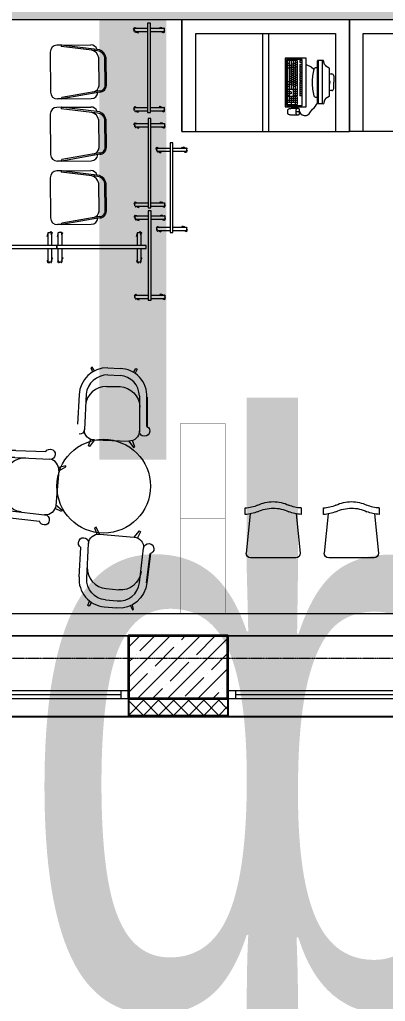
# Model space of a CAD drawing. Header units: millimetres. Extents: x 0 to 168960, y -92093 to 443706.
# Drawn here: x 22374 to 25649, y 137286 to 146063 of the extents above; entities that cross this region are included whole.
import ezdxf
from ezdxf.enums import TextEntityAlignment as Align

# ---------------------------------------------------------------- set-up
doc = ezdxf.new("R2018")
doc.units = ezdxf.units.MM
doc.linetypes.add('осевая', pattern=[50.8, 31.75, -6.35, 6.35, -6.35])
for name, color, linetype, lineweight in [('_0', 7, 'Continuous', 15), ('АР_Названия помещений', 124, 'Continuous', 5), ('АР_Номер помещения', 1, 'Continuous', 25), ('АР_Окна БЛОК', 250, 'Continuous', 13), ('АР_Помещения_площадь', 19, 'Continuous', 9)]:
    doc.layers.add(name, color=color, linetype=linetype, lineweight=lineweight)
doc.layers.add('АР_Сущ.Несущая стена', color=7, linetype='Continuous')
doc.layers.add('ТХ_мебель_библ', color=47, linetype='Continuous')
doc.styles.add('ISOCPEUR', font='isocpeur.ttf', dxfattribs={"height": 175})
doc.styles.get("Standard").update_dxf_attribs({"font": 'arial.ttf'})

# ---------------------------------------------------------------- blocks, each defined once
blk = doc.blocks.new('ОКНО 1910')
at = {"layer": 'АР_Окна БЛОК', "color": 8, "ltscale": 0.1}
for points in [[(178763.3, -124524.8), (180673.3, -124524.8), (180673.3, -125084.8), (178763.3, -125084.8)], [(178763.3, -125014.8), (180673.3, -125014.8), (180673.3, -125084.8), (178763.3, -125084.8)], [(178763.3, -125014.8), (178833.3, -125014.8), (178833.3, -125084.8), (178763.3, -125084.8)], [(180603.3, -125014.8), (180673.3, -125014.8), (180673.3, -125084.8), (180603.3, -125084.8)]]:
    blk.add_lwpolyline(points, close=True, dxfattribs=at)
blk.add_lwpolyline([(178833.3, -125049.8), (180603.3, -125049.8)], dxfattribs=at)
blk = doc.blocks.new('1 этаж')
at = {"layer": 'АР_Сущ.Несущая стена', "lineweight": 5, "ltscale": 10000}
h = blk.add_hatch(dxfattribs=at)
h.set_pattern_fill('ANSI35', color=8, scale=30)
h.set_pattern_definition([(45, (-223293.5, 159181.56), (-134.70384, 134.70384), []), (45, (-223158.8, 159181.56), (-134.70384, 134.70384), [238.125, -47.625, 0, -47.625])])
h.paths.add_polyline_path([(-81320.2, 13.6), (-81320.2, 403.6), (-102582, 403.6), (-102582, 13.6)])
h.paths.add_polyline_path([(-80040.2, 403.6), (-80040.2, 13.6), (-79230.2, 13.6), (-79230.2, -1404), (-78840.2, -1404), (-78840.2, 503.6), (-79230.2, 503.6), (-79230.2, 403.6)])
h = blk.add_hatch(dxfattribs=at)
h.set_pattern_fill('ANSI35', color=8, scale=30)
h.set_pattern_definition([(45, (-269495.3, 131023.24), (-134.70384, 134.70384), []), (45, (-269360.6, 131023.24), (-134.70384, 134.70384), [238.125, -47.625, 0, -47.625])])
h.paths.add_polyline_path([(-90742, -5496.5), (-90742, -5851.5), (-91622, -5851.5), (-91622, -5496.5)])
h.paths.add_polyline_path([(-90742, -5851.5), (-90742, -6056.5), (-91622, -6056.5), (-91622, -5851.5)])
at = {"layer": 'АР_Сущ.Несущая стена', "lineweight": 5, "ltscale": 0.1}
h = blk.add_hatch(dxfattribs=at)
h.set_pattern_fill('ANSI37', color=8, scale=30, angle=180)
h.set_pattern_definition([(225, (87131.39, -118586.35), (67.35192, -67.35192), []), (315, (87131.39, -118586.35), (67.35192, 67.35192), [])])
h.paths.add_polyline_path([(-91632, -6056.5), (-90742, -6056.5), (-90742, -6206.5), (-91632, -6206.5)])
at = {"layer": 'АР_Сущ.Несущая стена', "color": 8, "lineweight": 35}
blk.add_lwpolyline([(-91632, -6056.5), (-90742, -6056.5), (-90742, -5496.5), (-91632, -5496.5)], close=True, dxfattribs=at)
at = {"layer": 'АР_Сущ.Несущая стена', "color": 8, "ltscale": 0.1}
for points in [[(-91632, -6056.5), (-91632, -6216.5)], [(-90742, -6056.5), (-90742, -6216.5)], [(-97280, -6216.5), (-79550.2, -6216.5), (-79550.2, -6554.4)], [(-91632, -6206.5), (-90742, -6206.5)]]:
    blk.add_lwpolyline(points, dxfattribs=at)
at = {"layer": 'АР_Сущ.Несущая стена', "color": 8, "xscale": -1}
for p in [(87131.4, 119028.3), (89931.4, 119028.3)]:
    blk.add_blockref('ОКНО 1910', p, dxfattribs=at)
blk = doc.blocks.new('*U289')
at = {"color": 8, "style": 'ISOCPEUR', "width": 0.7, "flags": 1}
blk.add_attdef('КАТЕГОРИЯ', (-499.2, -2092.2), '', height=250, dxfattribs=at)
at = {"layer": 'АР_Номер помещения', "color": 8, "style": 'ISOCPEUR', "width": 0.7}
blk.add_attdef('НОМЕР_ПОМЕЩЕНИЯ', text='', height=300, dxfattribs=at).set_placement((-19098.7, 1732.7), align=Align.MIDDLE_CENTER)
at = {"layer": 'АР_Помещения_площадь', "color": 8, "lineweight": 30, "width": 0.7, "flags": 104}
blk.add_attdef('ИМЯ_ПОМЕЩЕНИЯ', text='', height=100, dxfattribs=at).set_placement((157.6, 1217.1), align=Align.MIDDLE_CENTER)
at = {"layer": 'АР_Помещения_площадь', "color": 8, "style": 'ISOCPEUR', "width": 0.7}
blk.add_attdef('ПЛОЩАДЬ_ПОМЕЩЕНИЯ', text='', height=200, dxfattribs=at).set_placement((-16823.8, 938.2), align=Align.MIDDLE_RIGHT)
blk = doc.blocks.new('*U263')
at = {"color": 8, "style": 'ISOCPEUR', "width": 0.7, "flags": 1}
blk.add_attdef('КАТЕГОРИЯ', (-499.2, -2092.2), '', height=250, dxfattribs=at)
at = {"layer": 'АР_Номер помещения', "color": 8, "style": 'ISOCPEUR', "width": 0.7}
blk.add_attdef('НОМЕР_ПОМЕЩЕНИЯ', text='', height=300, dxfattribs=at).set_placement((-13637.9, 3341.8), align=Align.MIDDLE_CENTER)
at = {"layer": 'АР_Помещения_площадь', "color": 8, "lineweight": 30, "width": 0.7, "flags": 104}
blk.add_attdef('ИМЯ_ПОМЕЩЕНИЯ', text='', height=100, dxfattribs=at).set_placement((157.6, 1217.1), align=Align.MIDDLE_CENTER)
at = {"layer": 'АР_Помещения_площадь', "color": 8, "style": 'ISOCPEUR', "width": 0.7}
blk.add_attdef('ПЛОЩАДЬ_ПОМЕЩЕНИЯ', text='', height=200, dxfattribs=at).set_placement((-6963, 838.3), align=Align.MIDDLE_RIGHT)
blk = doc.blocks.new('frecn gthtujhjlrf 800')
at = {"color": 8, "lineweight": 0}
blk.add_lwpolyline([(-5203.9, 59070.7, 0.044658), (-5197.6, 59061.7), (-5201.6, 59065.6), (-5189.6, 59081.6), (-5185.6, 59077.6)], format="xyb", dxfattribs=at)
for points in [[(-5197.6, 59049.7), (-5197.6, 59073.6)], [(-5193.6, 59077.6), (-5078, 59077.5)], [(-5046.1, 59077.5), (-4938.5, 59077.4)], [(-4970.4, 59077.4), (-4966.4, 59085.4), (-4954.5, 59077.4)], [(-4930.6, 59073.4), (-4930.6, 59049.5)], [(-5078.1, 59045.6), (-5193.6, 59045.7)], [(-5153.8, 59045.7), (-5161.8, 59033.7), (-5173.7, 59045.7)], [(-4938.6, 59045.5), (-5046.2, 59045.6)], [(-4930.6, 59057.5), (-4926.6, 59053.5), (-4938.6, 59037.6), (-4946.5, 59045.5)], [(-5197.9, 58341.2), (-5197.9, 58365.1), (-5201.9, 58361.1), (-5197.9, 58357.2)], [(-5181.9, 58369.1), (-5189.9, 58377.1), (-5193.9, 58369.1), (-5078.3, 58369)], [(-5046.4, 58369), (-4938.8, 58368.9)], [(-4970.7, 58369), (-4962.7, 58376.9), (-4954.8, 58369)], [(-4930.9, 58364.9), (-4930.9, 58341)], [(-5078.3, 58337.2), (-5193.9, 58337.2)], [(-5154.1, 58337.2), (-5162, 58329.2), (-5174, 58337.2)], [(-4938.9, 58337.1), (-5046.5, 58337.1)], [(-4930.9, 58353), (-4922.9, 58345), (-4934.9, 58329.1), (-4942.8, 58337.1)]]:
    blk.add_lwpolyline(points, dxfattribs=at)
at = {"color": 8}
blk.add_lwpolyline([(-5074.6, 58291.6), (-5049.6, 58291.6), (-5049.6, 59091.6), (-5074.6, 59091.6)], close=True, dxfattribs=at)
at = {"color": 8, "lineweight": 0}
for centre, radius, start, end in [((-5195.6, 59075.6), 5.98, 89.96162, 179.9619), ((-5207.6, 59027.8), 57.8, 62.29255, 76.60243), ((-4980.4, 59031.6), 57.8, 56.74447, 76.60244), ((-4940.5, 59075.4), 5.98, 359.96162, 89.9619), ((-4980.4, 59031.6), 57.8, 25.43903, 38.1777), ((-5195.6, 59051.7), 5.98, 179.96162, 269.9619), ((-5151.7, 59095.5), 57.8, 234.11356, 256.60228), ((-4924.6, 59099.3), 57.8, 239.233, 256.60239), ((-4940.6, 59051.5), 5.98, 269.96162, 359.9619), ((-5195.9, 58367.1), 5.98, 89.96162, 179.9619), ((-5203.9, 58319.3), 57.8, 59.42525, 76.60232), ((-4980.7, 58323.1), 57.8, 55.98102, 76.60235), ((-4940.8, 58366.9), 5.98, 359.96162, 89.9619), ((-5152, 58387), 57.8, 205.43892, 212.84397), ((-5195.9, 58343.2), 5.98, 179.96162, 269.9619), ((-5152, 58387), 57.8, 236.56888, 256.6024), ((-4924.9, 58390.9), 57.8, 240.07353, 256.60241), ((-4940.8, 58343), 5.98, 269.96162, 359.9619), ((-4980.7, 58323.1), 57.8, 25.43882, 39.82591)]:
    blk.add_arc(centre, radius, start, end, dxfattribs=at)
blk = doc.blocks.new('стул буфетный')
at = {"color": 8}
for p, q in [((29856.6, -82137.5), (29856.6, -82497.5)), ((29962.5, -82077.5), (29916.6, -82077.5)), ((29956.6, -82077.5), (29956.6, -82089.9)), ((30298.9, -82121.3), (29956.6, -82077.5)), ((29956.6, -82077.5), (30220, -82077.5)), ((30281, -82132.1), (29956.6, -82089.9)), ((30291.6, -82441.4), (30291.6, -82194.5)), ((30345, -82441.4), (30345, -82194.5)), ((30356.6, -82441), (30356.6, -82194.1)), ((30296.6, -82488.7), (29956.6, -82545.2)), ((29956.6, -82557.5), (29916.6, -82557.5)), ((30296.6, -82501), (29956.6, -82557.5)), ((29956.6, -82557.5), (29956.6, -82545.2)), ((29956.6, -82557.5), (30220, -82557.5))]:
    blk.add_line(p, q, dxfattribs=at)
for centre, radius, start, end in [((29916.6, -82137.5), 60, 90, 180), ((30220, -82137.5), 60, 18.52036, 90), ((30206.4, -82208.8), 86.4, 9.54086, 75.19327), ((30276.4, -82200.9), 69, 5.33572, 86.14288), ((30265.5, -82206.9), 91.9, 8.03783, 68.67467), ((29916.6, -82497.5), 60, 180, 270), ((30227.2, -82434.9), 64.7, 285.56458, 354.30994), ((30296.6, -82441), 60, 270, 0), ((30298.7, -82442.3), 46.4, 267.3874, 1.19497), ((30220, -82497.5), 60, 270, 354.01307)]:
    blk.add_arc(centre, radius, start, end, dxfattribs=at)
blk = doc.blocks.new('Стул штабелируемый')
at = {"color": 8}
for p, q in [((138782, 14871), (138375.9, 14871)), ((138371.9, 14480.2), (138336.4, 14831.4)), ((138786, 14480.2), (138821.6, 14831.4)), ((138329.2, 14484.6), (138329.2, 14426.8)), ((138828.5, 14426.6), (138828.5, 14484.1))]:
    blk.add_line(p, q, dxfattribs=at)
for centre, radius, start, end in [((138375.9, 14831.4), 39.6, 90, 180), ((138782, 14831.4), 39.6, 360, 90), ((138318, 14169.3), 315.5, 67.30393, 87.96026), ((138839.7, 14168.8), 315.5, 92.03974, 112.69607), ((138316.4, 14126.7), 301.4, 65.86161, 87.6205), ((138584.8, 14768.1), 340, 244.72816, 269.01072), ((138579.3, 14693), 323, 244.40812, 269.95494), ((138578.7, 14750), 321.8, 270.04572, 295.63871), ((138578.8, 14691.9), 321.8, 270.04572, 295.63871), ((138837.5, 14122.8), 303.4, 91.7141, 113.24695)]:
    blk.add_arc(centre, radius, start, end, dxfattribs=at)
blk = doc.blocks.new('У111')
at = {"layer": 'ТХ_мебель_библ', "color": 8, "lineweight": 0, "ltscale": 100, "transparency": 33554687}
for p, q in [((261985.3, -185643.1), (261985.3, -186643.1)), ((261985.3, -185643.1), (263985.3, -185643.1)), ((261985.3, -186643.1), (261985.3, -185643.1)), ((263985.3, -185643.1), (263985.3, -186643.1)), ((263985.3, -186643.1), (263985.3, -185643.1)), ((262110.3, -185768.1), (263860.3, -185768.1)), ((262110.3, -186643.1), (262110.3, -185768.1)), ((262610.3, -186643.1), (262610.3, -185768.1)), ((262660.3, -186277.1), (262660.3, -185768.1)), ((263310.3, -185768.1), (263310.3, -186277.1)), ((263360.3, -185768.1), (263360.3, -186643.1)), ((263860.3, -185768.1), (263860.3, -186643.1)), ((263250.3, -186337.1), (262720.3, -186337.1)), ((262610.3, -186643.1), (261985.3, -186643.1)), ((262610.3, -186643.1), (263360.3, -186643.1)), ((263985.3, -186643.1), (263360.3, -186643.1))]:
    blk.add_line(p, q, dxfattribs=at)
for centre, start, end in [((262720.3, -186277.1), 180, 270), ((263250.3, -186277.1), 270, 0)]:
    blk.add_arc(centre, 60, start, end, dxfattribs=at)
blk = doc.blocks.new('ПК-2')
at = {"color": 8, "extrusion": (6.19742e-05, -0.000470712, 1)}
for p, q in [((7035967.1, 1186827.6, 95), (7035877.1, 1186827.5, 95.1)), ((7035877.1, 1186827.5, 95.1), (7035877.6, 1186571, 94.9)), ((7035895.1, 1186827.5, 95.1), (7035895.6, 1186571, 94.9)), ((7035913.1, 1186827.5, 95.1), (7035913.6, 1186571, 94.9)), ((7035931.1, 1186827.6, 95.1), (7035931.6, 1186571.1, 94.9)), ((7035949.1, 1186827.6, 95.1), (7035949.6, 1186571.1, 94.9)), ((7035967.1, 1186827.6, 95), (7035967.6, 1186571.1, 94.9)), ((7036007.6, 1186827.7, 95), (7035989.6, 1186827.7, 95)), ((7036148.9, 1186442.6, 94.9), (7036148.1, 1186827.8, 95)), ((7036200.3, 1186829.7, 95), (7036149.9, 1186829.6, 95)), ((7036157.9, 1186440.8, 94.9), (7036157.1, 1186829.6, 95)), ((7036193.9, 1186440.9, 94.9), (7036193.1, 1186829.7, 95)), ((7036212.2, 1186795.1, 95), (7036202.1, 1186827.9, 95)), ((7036253.1, 1186761.9, 95), (7036223.8, 1186780.1, 95)), ((7036255.8, 1186512.8, 94.9), (7036255.4, 1186758, 95)), ((7036294.4, 1186691.8, 95), (7036294.6, 1186635.5, 94.9)), ((7036294.7, 1186579.1, 94.9), (7036294.6, 1186635.5, 94.9)), ((7035877.6, 1186566.5, 94.9), (7035877.7, 1186512.5, 94.9)), ((7035895.6, 1186566.5, 94.9), (7035895.7, 1186512.5, 94.9)), ((7035913.7, 1186548.5, 94.9), (7035913.7, 1186530.5, 94.9)), ((7035931.6, 1186566.6, 94.9), (7035931.7, 1186512.6, 94.9)), ((7035949.6, 1186566.6, 94.9), (7035949.7, 1186512.6, 94.9)), ((7035967.6, 1186566.6, 94.9), (7035967.7, 1186512.6, 94.9)), ((7035877.7, 1186508, 94.9), (7035877.9, 1186436, 94.9)), ((7035877.9, 1186436, 94.9), (7035967.9, 1186436.1, 94.9)), ((7035895.7, 1186508, 94.9), (7035895.9, 1186454, 94.9)), ((7035913.7, 1186508, 94.9), (7035913.9, 1186436, 94.9)), ((7035931.7, 1186508.1, 94.9), (7035931.9, 1186454.1, 94.9)), ((7035949.7, 1186508.1, 94.9), (7035949.9, 1186436.1, 94.9)), ((7035967.7, 1186508.1, 94.9), (7035967.9, 1186436.1, 94.9)), ((7036201.1, 1186440.9, 94.9), (7036150.7, 1186440.8, 94.9)), ((7036212.8, 1186475.5, 94.9), (7036202.9, 1186442.7, 94.9)), ((7036253.6, 1186508.9, 94.9), (7036224.3, 1186490.6, 94.9))]:
    blk.add_line(p, q, dxfattribs=at)
at = {"color": 8, "extrusion": (6.19742e-05, -0.000470712, 1), "elevation": -27.6}
for points in [[(7035859.1, 1186850), (7035859.9, 1186413.5), (7036048.9, 1186413.9), (7036048.1, 1186850.4)], [(7035872.6, 1186836.6), (7035873.4, 1186427.1), (7036012.9, 1186427.3), (7036012.1, 1186836.8)]]:
    blk.add_lwpolyline(points, close=True, dxfattribs=at)
for points in [[(7035895.2, 1186802), (7035877.2, 1186801.9)], [(7035895.2, 1186784.9), (7035877.2, 1186784.8)], [(7035913.2, 1186784.9), (7035895.2, 1186784.9)], [(7035931.2, 1186796.6), (7035913.2, 1186796.5)], [(7035949.2, 1186802.1), (7035931.2, 1186802)], [(7035949.2, 1186785), (7035931.2, 1186784.9)], [(7035967.2, 1186810.6), (7035949.2, 1186810.6)], [(7035967.2, 1186793.5), (7035949.2, 1186793.5)], [(7035989.6, 1186827.8), (7035989.7, 1186810.7)], [(7036007.7, 1186810.7), (7035989.7, 1186810.7)], [(7035989.7, 1186793.6), (7035989.8, 1186725.2)], [(7036007.7, 1186793.6), (7035989.7, 1186793.6)], [(7036007.6, 1186827.8), (7036007.7, 1186810.7)], [(7036007.7, 1186793.6), (7036007.8, 1186725.2)], [(7036048.2, 1186794.9), (7036092.7, 1186771.5), (7036117.2, 1186751.9)], [(7035895.3, 1186759.2), (7035877.3, 1186759.2)], [(7035913.2, 1186767.8), (7035895.2, 1186767.8)], [(7035913.3, 1186750.7), (7035895.3, 1186750.7)], [(7035913.3, 1186733.6), (7035895.3, 1186733.6)], [(7035913.3, 1186716.5), (7035895.3, 1186716.5)], [(7035913.4, 1186699.4), (7035895.4, 1186699.4)], [(7035931.2, 1186779.5), (7035913.2, 1186779.4)], [(7035931.2, 1186762.4), (7035913.2, 1186762.3)], [(7035931.3, 1186745.3), (7035913.3, 1186745.2)], [(7035931.3, 1186728.2), (7035913.3, 1186728.1)], [(7035931.3, 1186711.1), (7035913.3, 1186711)], [(7035931.4, 1186694), (7035913.4, 1186693.9)], [(7035949.2, 1186767.9), (7035931.2, 1186767.8)], [(7035949.3, 1186750.8), (7035931.3, 1186750.7)], [(7035949.3, 1186733.7), (7035931.3, 1186733.6)], [(7035949.3, 1186716.6), (7035931.3, 1186716.5)], [(7035949.4, 1186699.5), (7035931.4, 1186699.4)], [(7035967.2, 1186776.4), (7035949.2, 1186776.4)], [(7035967.3, 1186759.3), (7035949.3, 1186759.3)], [(7035967.3, 1186742.2), (7035949.3, 1186742.2)], [(7035967.3, 1186725.1), (7035949.3, 1186725.1)], [(7035967.3, 1186708), (7035949.3, 1186708)], [(7036007.7, 1186776.5), (7035989.7, 1186776.5)], [(7036007.8, 1186759.4), (7035989.8, 1186759.4)], [(7036007.8, 1186742.3), (7035989.8, 1186742.3)], [(7036007.8, 1186725.2), (7035989.8, 1186725.2)], [(7035989.8, 1186716.6), (7035990, 1186648.2)], [(7036007.8, 1186716.7), (7035989.8, 1186716.6)], [(7036007.9, 1186699.6), (7035989.9, 1186699.5)], [(7036007.8, 1186716.7), (7036008, 1186648.3)], [(7035895.5, 1186639.5), (7035877.5, 1186639.5)], [(7035895.5, 1186613.9), (7035877.5, 1186613.8)], [(7035913.4, 1186682.3), (7035895.4, 1186682.3)], [(7035913.4, 1186665.2), (7035895.4, 1186665.2)], [(7035913.5, 1186648.1), (7035895.5, 1186648.1)], [(7035913.5, 1186631), (7035895.5, 1186631)], [(7035913.5, 1186613.9), (7035895.5, 1186613.9)], [(7035931.4, 1186676.9), (7035913.4, 1186676.8)], [(7035931.4, 1186659.8), (7035913.4, 1186659.7)], [(7035931.5, 1186642.7), (7035913.5, 1186642.6)], [(7035931.5, 1186625.6), (7035913.5, 1186625.5)], [(7035931.5, 1186608.5), (7035913.5, 1186608.4)], [(7035949.4, 1186682.4), (7035931.4, 1186682.3)], [(7035949.4, 1186665.3), (7035931.4, 1186665.2)], [(7035949.5, 1186648.2), (7035931.5, 1186648.1)], [(7035949.5, 1186631.1), (7035931.5, 1186631)], [(7035949.5, 1186614), (7035931.5, 1186613.9)], [(7035967.4, 1186690.9), (7035949.4, 1186690.9)], [(7035967.4, 1186673.8), (7035949.4, 1186673.8)], [(7035967.4, 1186656.7), (7035949.4, 1186656.7)], [(7035967.5, 1186639.6), (7035949.5, 1186639.6)], [(7035967.5, 1186622.5), (7035949.5, 1186622.5)], [(7035967.5, 1186605.4), (7035949.5, 1186605.4)], [(7036007.9, 1186682.5), (7035989.9, 1186682.4)], [(7036007.9, 1186665.4), (7035989.9, 1186665.3)], [(7036008, 1186648.3), (7035990, 1186648.2)], [(7035990, 1186639.7), (7035990.1, 1186571.3)], [(7036008, 1186639.7), (7035990, 1186639.7)], [(7036008, 1186622.6), (7035990, 1186622.6)], [(7036008, 1186605.5), (7035990, 1186605.5)], [(7036008, 1186639.7), (7036008.1, 1186571.3)], [(7035895.6, 1186596.8), (7035877.6, 1186596.7)], [(7035967.6, 1186571.2), (7035877.6, 1186571.1)], [(7035895.6, 1186566.6), (7035877.6, 1186566.6)], [(7035913.7, 1186548.6), (7035877.7, 1186548.6)], [(7035913.7, 1186530.6), (7035877.7, 1186530.6)], [(7035949.6, 1186596.9), (7035931.6, 1186596.8)], [(7035967.6, 1186566.7), (7035931.6, 1186566.7)], [(7035967.7, 1186548.7), (7035931.7, 1186548.7)], [(7035967.7, 1186530.7), (7035931.7, 1186530.7)], [(7036008.1, 1186588.4), (7035990.1, 1186588.4)], [(7036008.1, 1186571.3), (7035990.1, 1186571.3)], [(7035990.1, 1186566.8), (7035990.2, 1186512.8)], [(7036008.1, 1186566.8), (7035990.1, 1186566.8)], [(7036008.2, 1186548.8), (7035990.2, 1186548.8)], [(7036008.2, 1186530.8), (7035990.2, 1186530.8)], [(7036008.1, 1186566.8), (7036008.2, 1186512.8)], [(7035895.7, 1186512.6), (7035877.7, 1186512.6)], [(7035967.7, 1186508.2), (7035877.7, 1186508.1)], [(7035967.8, 1186472.2), (7035877.8, 1186472.1)], [(7035967.8, 1186454.2), (7035877.8, 1186454.1)], [(7035967.8, 1186490.2), (7035895.8, 1186490.1)], [(7035967.7, 1186512.7), (7035931.7, 1186512.7)], [(7036008.2, 1186512.8), (7035990.2, 1186512.8)], [(7036008.2, 1186512.8), (7035990.2, 1186512.8)], [(7035989.9, 1186371.7), (7035957, 1186371.6)]]:
    blk.add_lwpolyline(points, dxfattribs=at)
for points in [[(7035989.9, 1186371.7, 0.397637), (7036050, 1186337.9, 0.110351), (7036066.5, 1186345.2, 0.08312), (7036079.9, 1186362.3, 0.014729), (7036105, 1186394.7, 0.170175), (7036148.8, 1186454, -0.037673)], [(7035968.4, 1186398.6, 0.114539), (7035964.1, 1186397.6, 0.103755), (7035960.3, 1186394.6, 0.091433), (7035957.9, 1186390.4, 0.084292), (7035957, 1186385.1), (7035957.1, 1186358.1, 0.084292), (7035958, 1186352.8, 0.091433), (7035960.4, 1186348.6, 0.103755), (7035964.2, 1186345.6, 0.114539), (7035968.5, 1186344.6, 0.114539)]]:
    blk.add_lwpolyline(points, format="xyb", dxfattribs=at)
blk.add_lwpolyline([(7035881.8, 1186384.9), (7035881.9, 1186357.9, 0.19919), (7035883.7, 1186353.6, 0.098412), (7035891.5, 1186348.4, 0.055653), (7035901.3, 1186345.6, 0.042416), (7035914.6, 1186344.5), (7035978.5, 1186344.6, 0.114539), (7035982.8, 1186345.6, 0.103755), (7035986.6, 1186348.6, 0.091433), (7035989, 1186352.9, 0.084292), (7035989.9, 1186358.2), (7035989.8, 1186385.2, 0.084292), (7035988.9, 1186390.4, 0.091433), (7035986.5, 1186394.7, 0.103755), (7035982.7, 1186397.7, 0.114539), (7035978.4, 1186398.6), (7035914.5, 1186398.5, 0.042416), (7035901.2, 1186397.4, 0.055653), (7035891.4, 1186394.5, 0.098412), (7035883.6, 1186389.3, 0.19919)], format="xyb", close=True, dxfattribs=at)
at = {"color": 8, "extrusion": (6.19742e-05, -0.000470712, 1)}
for centre, radius, start, end in [((7036149.9, 1186827.9, -27.6), 1.8, 90.10908, 180.10908), ((7036200.3, 1186828, -27.6), 1.8, 0.10908, 90.10908), ((7036238, 1186803.1, -27.6), 27, 197.11449, 238.14153), ((7036579.1, 1186631.2, -27.6), 477.4, 165.36479, 179.87909), ((7036134.2, 1186746.1, -27.6), 18, 82.93309, 161.30576), ((7036116.2, 1186600.9, -27.6), 164.3, 78.76539, 82.93309), ((7036250.8, 1186758.1, -27.6), 4.5, 0.10908, 59.63009), ((7036293.3, 1186965.7, -27.6), 256.3, 261.50958, 266.47869), ((7036276.4, 1186691.9, -27.6), 18, 0.10908, 86.47869), ((7036579.1, 1186635.1, -27.6), 477.4, 180.33908, 194.85338), ((7036228.8, 1186635.5, -27.6), 33.8, 322.7271, 37.49107), ((7036294.5, 1186305.4, -27.6), 256.3, 93.73948, 98.70859), ((7036276.6, 1186579.2, -27.6), 18, 273.73948, 0.10908), ((7036134.7, 1186518.5, -27.6), 18, 198.9124, 277.28508), ((7036116.1, 1186663.6, -27.6), 164.3, 277.28508, 281.45277), ((7036150.6, 1186442.7, -27.6), 1.8, 180.10908, 270.10908), ((7036201, 1186442.8, -27.6), 1.8, 270.10908, 0.10908), ((7036238.7, 1186467.8, -27.6), 27, 122.07664, 163.10368), ((7036251.3, 1186512.9, -27.6), 4.5, 300.58808, 0.10908)]:
    blk.add_arc(centre, radius, start, end, dxfattribs=at)
blk = doc.blocks.new('У274')
at = {"layer": 'ТХ_мебель_библ', "color": 8, "lineweight": 0, "ltscale": 100, "transparency": 33554687}
for p, q in [((264576, -185591.2, 0), (264576, -186591.2, 0)), ((264576, -186591.2, 0), (264576, -185591.2, 0)), ((264576, -186591.2, 0), (264576, -185591.2, 0)), ((264576, -185591.2, 0), (266076, -185591.2, 0)), ((266076, -185591.2, 0), (266076, -186591.2, 0)), ((266076, -186591.2, 0), (266076, -185591.2, 0)), ((264701, -186591.2, 0), (264701, -185716.2, 0)), ((264701, -185716.2, 0), (265951, -185716.2, 0)), ((265301, -186591.2, 0), (265301, -185716.2, 0)), ((265351, -185716.2, 0), (265351, -186591.2, 0)), ((265951, -185716.2, 0), (265951, -186591.2, 0)), ((264576, -186591.2, 0), (264701, -186591.2, 0)), ((264701, -186591.2, 0), (265951, -186591.2, 0)), ((265951, -186591.2, 0), (266076, -186591.2, 0))]:
    blk.add_line(p, q, dxfattribs=at)
blk = doc.blocks.new('A$Cfd15d698')
at = {"layer": 'ТХ_мебель_библ', "color": 8, "lineweight": 0, "ltscale": 100, "transparency": 33554687}
for p, q in [((-151.8, 1078.4), (-167.5, 1073.2)), ((-167.5, 1073.2), (-151.8, 1036.6)), ((-136.1, 1041.8), (-151.8, 1078.4)), ((94.2, 1052.3), (-15.7, 1062.7)), ((89, 989.4), (-20.9, 999.9)), ((214.6, 1010.4), (235.6, 1047)), ((246, 1036.6), (225.1, 999.9)), ((235.6, 1047), (246, 1036.6)), ((83.8, 890), (-31.4, 900.4)), ((-282.7, 837.6), (-314.1, 575.9)), ((-219.9, 837.6), (-256.5, 528.7)), ((256.5, 795.7), (240.8, 481.6)), ((319.3, 785.3), (308.9, 518.3)), ((-225.1, 376.9), (-198.9, 434.5)), ((-214.6, 371.7), (-225.1, 376.9)), ((-167.5, 429.3), (-214.6, 371.7)), ((141.3, 403.1), (-172.8, 429.3)), ((136.1, 403.1), (172.8, 340.3)), ((183.2, 340.3), (167.5, 403.1)), ((172.8, 340.3), (183.2, 340.3)), ((-811.4, 219.9), (-549.7, 204.2)), ((816.7, 219.9), (554.9, 235.6)), ((-1073.2, 130.9), (-1068, 141.3)), ((-1036.6, 109.9), (-1073.2, 130.9)), ((-1068, 141.3), (-1026.1, 125.6)), ((-821.9, 151.8), (-513, 136.1)), ((356, 125.6), (361.2, 136.1)), ((413.6, 83.8), (356, 125.6)), ((361.2, 136.1), (418.8, 115.2)), ((821.9, 157.1), (507.8, 172.8)), ((1057.5, 115.2), (1020.8, 99.5)), ((1031.3, 83.8), (1062.7, 104.7)), ((1062.7, 104.7), (1057.5, 115.2)), ((-429.3, 36.6), (-455.5, -272.2)), ((-371.7, 83.8), (-429.3, 62.8)), ((-429.3, 36.6), (-366.5, 68.1)), ((-366.5, 68.1), (-371.7, 83.8)), ((413.6, 83.8), (403.1, -225.1)), ((-1078.4, -5.2), (-1088.9, -115.2)), ((-1015.6, -15.7), (-1026.1, -120.4)), ((-916.1, -20.9), (-926.6, -136.1)), ((890, -26.2), (890, -146.6)), ((994.7, -36.6), (989.4, -146.6)), ((1057.5, -36.6), (1052.3, -146.6)), ((-1068, -240.8), (-1104.6, -256.5)), ((-1104.6, -256.5), (-1099.4, -267)), ((-1099.4, -267), (-1062.7, -256.5)), ((403.1, -225.1), (345.5, -267)), ((350.8, -277.5), (408.3, -256.5)), ((-863.8, -319.3), (-554.9, -356)), ((-408.3, -329.8), (-460.7, -303.6)), ((-455.5, -272.2), (-397.9, -319.3)), ((-397.9, -319.3), (-408.3, -329.8)), ((345.5, -267), (350.7, -277.5)), ((806.2, -319.3), (492.1, -319.3)), ((1047, -298.4), (1010.4, -282.7)), ((1015.6, -267), (1052.2, -287.9)), ((1052.2, -287.9), (1047, -298.4))]:
    blk.add_line(p, q, dxfattribs=at)
at = {"layer": 'ТХ_мебель_библ', "color": 8, "ltscale": 0.1}
for p, q in [((-863.8, -387.4), (-602, -418.8)), ((795.7, -387.6), (534, -387.4))]:
    blk.add_line(p, q, dxfattribs=at)
at = {"layer": 'ТХ_мебель_библ', "color": 8, "lineweight": 0, "ltscale": 100, "transparency": 33554687}
blk.add_circle((0, 0), 418.8, dxfattribs=at)
for centre, radius, start, end in [((-37.1, 816.7), 246.7, 85.02283, 175.1237), ((72.1, 805.2), 184.8, 357.05724, 84.74988), ((73.3, 806.7), 246.7, 355.0234, 85.12375), ((66.8, 705.8), 184.8, 357.05813, 84.75023), ((-832.9, -26.2), 246.7, 85.02353, 175.12383), ((807.5, -30.4), 250.3, 358.57852, 87.90882), ((-731.9, -37.9), 184.8, 87.0581, 174.74931), ((709.8, -17.6), 180.5, 357.26883, 85.96484), ((801.3, -35), 193.2, 359.50635, 83.87948), ((-845.3, -138.4), 181.8, 174.32198, 264.14984), ((805, -140.8), 247, 267.84602, 358.65512), ((806.1, -135.7), 183.6, 270.02397, 356.61297)]:
    blk.add_arc(centre, radius, start, end, dxfattribs=at)
blk.add_ellipse((161.1, 479.1), major_axis=(68, 48.9), ratio=0.866308, start_param=3.906008, end_param=5.623532, dxfattribs=at)
for points in [[(-219.9, 837.6), (-204.2, 937.1), (-120.4, 1010.4), (-20.9, 999.9)], [(-230.3, 738.2), (-219.9, 837.6), (-130.9, 905.7), (-31.4, 900.4)], [(-303.6, 486.9), (-329.8, 486.9), (-350.8, 507.8), (-345.5, 534)], [(-345.5, 534), (-345.5, 554.9), (-335, 570.6), (-314.1, 575.9)], [(-256.5, 528.7), (-256.5, 502.6), (-277.5, 481.6), (-303.6, 486.9)], [(-172.8, 429.3), (-219.9, 434.5), (-261.8, 476.4), (-256.5, 528.7)], [(261.8, 439.7), (246, 450.2), (235.6, 465.9), (240.8, 481.6)], [(324.6, 455.5), (314.1, 434.5), (282.7, 429.3), (261.8, 439.7)], [(308.9, 518.3), (329.8, 507.8), (335, 481.6), (324.6, 455.5)], [(-549.7, 204.2), (-534, 225.1), (-507.8, 235.6), (-486.9, 219.9)], [(-486.9, 219.9), (-460.7, 209.4), (-455.5, 183.2), (-465.9, 162.3)], [(507.8, 172.8), (481.6, 172.8), (460.7, 193.7), (465.9, 219.9)], [(-1015.6, -15.7), (-1010.4, 83.8), (-921.4, 157.1), (-821.9, 151.8)], [(-465.9, 162.3), (-476.4, 141.3), (-492.1, 136.1), (-513, 136.1)], [(-513, 136.1), (-460.7, 130.9), (-424, 89), (-429.3, 36.6)], [(413.6, 83.8), (413.6, 136.1), (455.5, 178), (507.8, 172.8)], [(-863.8, -387.4), (-999.9, -371.7), (-1104.6, -251.3), (-1088.9, -115.2)], [(-764.3, -335), (-863.8, -319.3), (-937.1, -235.6), (-926.6, -136.1)], [(890, -146.6), (884.7, -240.8), (806.2, -319.3), (706.7, -324.6)], [(492.1, -319.3), (439.7, -319.3), (403.1, -277.5), (403.1, -225.1)], [(-455.5, -272.2), (-460.7, -324.6), (-502.6, -361.2), (-554.9, -356)], [(471.2, -408.3), (450.2, -397.9), (439.7, -371.7), (450.2, -345.5)], [(450.2, -345.5), (455.5, -329.8), (476.4, -319.3), (492.1, -319.3)], [(534, -387.4), (523.5, -408.3), (497.3, -418.8), (471.2, -408.3)]]:
    blk.add_open_spline(points, degree=3, dxfattribs=at)
blk.add_open_spline([(-554.9, -356), (-528.7, -361.2), (-513, -382.2), (-513, -408.3), (-513, -434.5), (-539.2, -450.2), (-560.2, -450.2), (-581.1, -450.2), (-596.8, -434.5), (-602, -418.8)], degree=3, knots=[0, 0, 0, 0, 1, 1, 1, 2, 2, 2, 3, 3, 3, 3], dxfattribs=at)
blk = doc.blocks.new('У112')
at = {"layer": 'ТХ_мебель_библ', "color": 8, "lineweight": 0, "ltscale": 100, "transparency": 33554687, "const_width": 2}
blk.add_lwpolyline([(262557.9, -187928.7), (262557.9, -188328.7), (261707.9, -188328.7), (261707.9, -187928.7)], close=True, dxfattribs=at)

msp = doc.modelspace()

# ---------------------------------------------------------------- linework, layer by layer
at = {"layer": '_0', "linetype": 'осевая', "ltscale": 0.3}
msp.add_line((1843.71, 140353.426), (70093.71, 140353.426), dxfattribs=at)
at = {"layer": '_0'}
msp.add_lwpolyline([(18450.746, 140553.006), (18450.746, 142353.006), (18000.746, 142353.006), (18000.745, 146063.116), (33561.281, 146063.116), (33561.281, 145663.116), (35751.281, 145663.116), (35751.281, 140553.006), (21224.628, 140548.262)], close=True, dxfattribs=at)
at = {"layer": '_0', "ltscale": 0.1}
msp.add_lwpolyline([(18450.746, 140753.006), (35751.281, 140753.006), (35751.281, 140553.006)], dxfattribs=at)

# ---------------------------------------------------------------- block references
at = {"layer": '_0'}
for name, p in [('1 этаж', (114981.437, 146049.525)), ('У274', (-240749.552, 331654.335, 0)), ('У111', (-236658.858, 331706.167, 0))]:
    msp.add_blockref(name, p, dxfattribs=at)
ref = msp.add_blockref('*U263', (33585.811, 145999.284), dxfattribs=at)
lines = msp.add_mtext('\\W0.8000;Гимнастическтй зал', dxfattribs={"layer": 'АР_Названия помещений', "color": 8, "insert": (22559.977, 148140.902), "char_height": 6015.91602, "width": 1460.36286, "attachment_point": 1})
ref.add_attrib('ИМЯ_ПОМЕЩЕНИЯ', '', (22559.977, 148140.902), dxfattribs={"flags": 104}).embed_mtext(lines)
for name, p, rotation in [('frecn gthtujhjlrf 800', (18470.282, 204323.205), 180), ('стул буфетный', (-8096.502, 227582.889), 0.6206308110994515), ('ПК-2', (-7013354.431, -1027733.764, -94.964), 359.8909180547824), ('стул буфетный', (-8096.502, 227027.349), 0.6206308110994515), ('frecn gthtujhjlrf 800', (18474.511, 203470.862), 180), ('frecn gthtujhjlrf 800', (18671.845, 203252.498), 180), ('стул буфетный', (-8096.502, 226459.039), 0.6206308110994515), ('frecn gthtujhjlrf 800', (18476.745, 202645.408), 180), ('frecn gthtujhjlrf 800', (80998.027, 149092.403), 90), ('frecn gthtujhjlrf 800', (81798.027, 149092.403), 90), ('У112', (212143.625, 404160.913), 270), ('У112', (212143.625, 403310.913), 270)]:
    msp.add_blockref(name, p, dxfattribs=dict(at, rotation=rotation))
at = {"layer": '_0', "lineweight": 0, "ltscale": 100, "transparency": 33554687, "rotation": 90}
msp.add_blockref('A$Cfd15d698', (23127.139, 141892.269), dxfattribs=at)
at = {"layer": '_0'}
ref = msp.add_blockref('*U289', (34536.627, 140089.43), dxfattribs=at)
lines = msp.add_mtext('\\W0.8000;Информационный\\Pбиблиотечный центр (хранение (закрытый фонд) и выдачи книг)', dxfattribs={"layer": 'АР_Названия помещений', "color": 8, "insert": (15339.179, 142409.833), "char_height": 5167.03637, "width": 1779.62855, "attachment_point": 1})
ref.add_attrib('ИМЯ_ПОМЕЩЕНИЯ', '', (15339.179, 142409.833), dxfattribs={"flags": 104}).embed_mtext(lines)
at = {"layer": '_0', "xscale": -1, "rotation": 180}
for p in [(-113934.201, 156123.981), (-113234.201, 156123.981)]:
    msp.add_blockref('Стул штабелируемый', p, dxfattribs=at)

doc.saveas('drawing.dxf')
